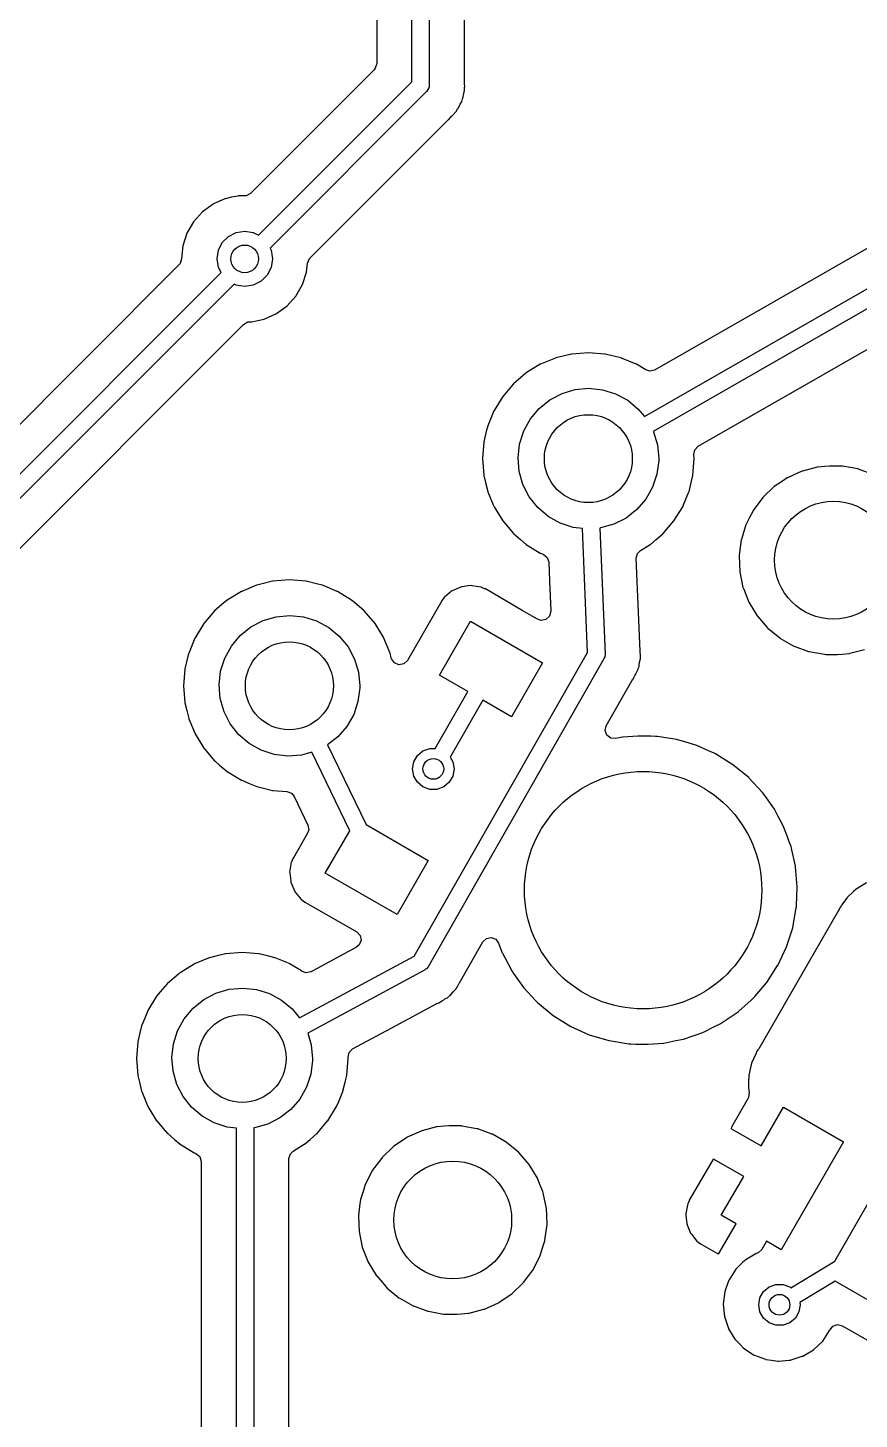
# Model space of a CAD drawing. Extents: x 144 to 253, y -181 to -52.
# Drawn here: x 179.11 to 191.12, y -97.4 to -77.31 of the extents above; entities that cross this region are included whole.
import ezdxf

# ---------------------------------------------------------------- set-up
doc = ezdxf.new("R2010")
doc.units = 0
doc.layers.add('BLACK', color=7, linetype='CONTINUOUS')

msp = doc.modelspace()

# ---------------------------------------------------------------- linework, layer by layer
at = {"layer": 'BLACK', "linetype": 'CONTINUOUS'}
for p, q in [((184.66, -78.0871), (184.66, -69.2668)), ((184.91, -69.215), (184.91, -78.1389)), ((185.418, -78.1031), (185.418, -69.2938)), ((184.151, -73.1415), (184.151, -77.8243)), ((196.372, -77.5496), (188.166, -82.2514)), ((184.115, -77.9134), (182.328, -79.6996)), ((184.131, -77.8925), (184.115, -77.9134)), ((184.151, -77.8243), (184.131, -77.8925)), ((188.018, -82.9222), (197.024, -77.7621)), ((182.444, -80.303), (184.66, -78.0871)), ((184.91, -78.1389), (184.907, -78.161)), ((185.419, -78.115), (185.418, -78.1031)), ((185.423, -78.159), (185.419, -78.115)), ((197.15, -77.9776), (188.146, -83.1373)), ((184.873, -78.2273), (182.61, -80.4908)), ((184.888, -78.2003), (184.873, -78.2273)), ((184.905, -78.1744), (184.888, -78.2003)), ((184.906, -78.168), (184.905, -78.1744)), ((184.907, -78.1656), (184.906, -78.168)), ((184.907, -78.161), (184.907, -78.1656)), ((185.384, -78.3544), (185.39, -78.3357)), ((185.39, -78.3357), (185.395, -78.3243)), ((185.395, -78.3243), (185.398, -78.3171)), ((185.395, -78.3243), (185.395, -78.3243)), ((185.398, -78.3171), (185.399, -78.3092)), ((185.399, -78.3092), (185.405, -78.2734)), ((185.399, -78.3092), (185.399, -78.3092)), ((185.405, -78.2734), (185.408, -78.2618)), ((185.408, -78.2618), (185.417, -78.2266)), ((185.417, -78.2266), (185.418, -78.219)), ((185.417, -78.2266), (185.417, -78.2266)), ((185.418, -78.1987), (185.42, -78.179)), ((185.418, -78.219), (185.418, -78.1987)), ((185.42, -78.179), (185.422, -78.1668)), ((185.422, -78.1668), (185.423, -78.159)), ((185.264, -78.5555), (185.271, -78.5465)), ((185.271, -78.5465), (185.296, -78.52)), ((185.296, -78.52), (185.302, -78.5142)), ((185.302, -78.5142), (185.305, -78.5073)), ((185.305, -78.5073), (185.311, -78.4965)), ((185.311, -78.4965), (185.322, -78.48)), ((185.322, -78.48), (185.33, -78.4702)), ((185.33, -78.4702), (185.335, -78.464)), ((185.33, -78.4702), (185.33, -78.4702)), ((185.335, -78.464), (185.352, -78.4234)), ((185.352, -78.4234), (185.357, -78.4127)), ((185.357, -78.4127), (185.375, -78.3809)), ((185.375, -78.3809), (185.379, -78.374)), ((185.375, -78.3809), (185.375, -78.3809)), ((185.379, -78.374), (185.384, -78.3544)), ((183.188, -80.6317), (185.177, -78.6426)), ((185.177, -78.6426), (185.186, -78.635)), ((185.186, -78.635), (185.192, -78.6309)), ((185.192, -78.6309), (185.239, -78.5813)), ((185.239, -78.5813), (185.241, -78.5784)), ((185.241, -78.5784), (185.261, -78.5587)), ((185.261, -78.5587), (185.264, -78.5555)), ((188.797, -83.3504), (197.002, -78.6486)), ((182.143, -79.7379), (182.056, -79.7564)), ((182.15, -79.7365), (182.143, -79.7379)), ((182.143, -79.7379), (182.143, -79.7379)), ((182.239, -79.7365), (182.15, -79.7365)), ((182.266, -79.7336), (182.239, -79.7365)), ((182.328, -79.6996), (182.266, -79.7336)), ((181.788, -79.8539), (181.634, -79.9661)), ((181.794, -79.8512), (181.788, -79.8539)), ((181.957, -79.7789), (181.794, -79.8512)), ((181.794, -79.8512), (181.794, -79.8512)), ((181.963, -79.7762), (181.957, -79.7789)), ((181.957, -79.7789), (181.957, -79.7789)), ((182.056, -79.7564), (181.963, -79.7762)), ((181.506, -80.1081), (181.41, -80.2734)), ((181.634, -79.9661), (181.506, -80.1081)), ((181.41, -80.2734), (181.351, -80.4551)), ((181.921, -80.4099), (182.01, -80.3214)), ((182.01, -80.3214), (182.121, -80.2646)), ((182.121, -80.2646), (182.245, -80.245)), ((182.245, -80.245), (182.369, -80.2646)), ((182.369, -80.2646), (182.444, -80.303)), ((181.351, -80.4551), (181.331, -80.645)), ((181.845, -80.645), (181.865, -80.5214)), ((181.865, -80.5214), (181.921, -80.4099)), ((182.61, -80.4908), (182.625, -80.5214)), ((182.625, -80.5214), (182.645, -80.645)), ((181.295, -80.7327), (173.675, -88.3532)), ((181.312, -80.7118), (181.295, -80.7327)), ((181.332, -80.6457), (181.312, -80.7118)), ((181.331, -80.645), (181.332, -80.6457)), ((181.865, -80.7686), (181.845, -80.645)), ((182.645, -80.645), (182.625, -80.7686)), ((183.139, -80.8349), (183.152, -80.7076)), ((183.152, -80.7076), (183.179, -80.642)), ((183.179, -80.642), (183.188, -80.6317)), ((173.175, -89.5723), (181.903, -80.8441)), ((181.903, -80.8441), (181.865, -80.7686)), ((182.569, -80.8801), (182.48, -80.9686)), ((182.625, -80.7686), (182.569, -80.8801)), ((183.08, -81.0166), (183.139, -80.8349)), ((182.091, -81.0099), (173.399, -89.7017)), ((182.121, -81.0254), (182.091, -81.0099)), ((182.245, -81.045), (182.121, -81.0254)), ((182.369, -81.0254), (182.245, -81.045)), ((182.48, -80.9686), (182.369, -81.0254)), ((182.984, -81.1819), (183.08, -81.0166)), ((182.702, -81.4361), (182.856, -81.3239)), ((182.856, -81.3239), (182.984, -81.1819)), ((182.229, -81.5904), (182.292, -81.5564)), ((182.292, -81.5564), (182.319, -81.5535)), ((182.319, -81.5535), (182.34, -81.5535)), ((182.34, -81.5535), (182.347, -81.5521)), ((182.347, -81.5521), (182.434, -81.5336)), ((182.347, -81.5521), (182.347, -81.5521)), ((182.434, -81.5336), (182.527, -81.5138)), ((182.527, -81.5138), (182.533, -81.5111)), ((182.533, -81.5111), (182.696, -81.4388)), ((182.696, -81.4388), (182.702, -81.4361)), ((182.696, -81.4388), (182.696, -81.4388)), ((174.05, -89.77), (182.229, -81.5904)), ((186.732, -82.0774), (186.519, -82.1654)), ((186.737, -82.0755), (186.732, -82.0774)), ((186.732, -82.0774), (186.732, -82.0774)), ((186.864, -82.0449), (186.737, -82.0755)), ((186.965, -82.0206), (186.864, -82.0449)), ((186.97, -82.0195), (186.965, -82.0206)), ((186.965, -82.0206), (186.965, -82.0206)), ((187.209, -82.0007), (186.97, -82.0195)), ((187.448, -82.0195), (187.209, -82.0007)), ((187.453, -82.0206), (187.448, -82.0195)), ((187.554, -82.0449), (187.453, -82.0206)), ((187.453, -82.0206), (187.453, -82.0206)), ((187.682, -82.0755), (187.554, -82.0449)), ((187.686, -82.0774), (187.682, -82.0755)), ((187.899, -82.1654), (187.686, -82.0774)), ((187.686, -82.0774), (187.686, -82.0774)), ((186.306, -82.2959), (186.194, -82.3923)), ((186.31, -82.2927), (186.306, -82.2959)), ((186.306, -82.2959), (186.306, -82.2959)), ((186.515, -82.1673), (186.31, -82.2927)), ((186.519, -82.1654), (186.515, -82.1673)), ((186.519, -82.1654), (186.519, -82.1654)), ((187.903, -82.1673), (187.899, -82.1654)), ((187.899, -82.1654), (187.899, -82.1654)), ((188.038, -82.2496), (187.903, -82.1673)), ((188.097, -82.268), (188.038, -82.2496)), ((188.166, -82.2514), (188.097, -82.268)), ((186.125, -82.4523), (185.977, -82.6253)), ((186.128, -82.4486), (186.125, -82.4523)), ((186.194, -82.3923), (186.128, -82.4486)), ((186.829, -82.5879), (187.019, -82.5319)), ((187.019, -82.5319), (187.216, -82.5139)), ((187.216, -82.5139), (187.413, -82.5346)), ((187.413, -82.5346), (187.603, -82.5933)), ((185.972, -82.631), (185.847, -82.8356)), ((185.977, -82.6253), (185.972, -82.631)), ((186.498, -82.804), (186.653, -82.6797)), ((186.653, -82.6797), (186.829, -82.5879)), ((187.603, -82.5933), (187.777, -82.6876)), ((187.777, -82.6876), (187.93, -82.814)), ((185.845, -82.8402), (185.765, -83.0329)), ((185.847, -82.8356), (185.845, -82.8402)), ((185.845, -82.8402), (185.845, -82.8402)), ((186.275, -83.1296), (186.371, -82.9559)), ((186.371, -82.9559), (186.498, -82.804)), ((187.93, -82.814), (188.018, -82.9222)), ((185.735, -83.1389), (185.7, -83.2858)), ((185.755, -83.0573), (185.735, -83.1389)), ((185.765, -83.0329), (185.755, -83.0573)), ((186.215, -83.3186), (186.275, -83.1296)), ((188.146, -83.1373), (188.148, -83.1427)), ((188.148, -83.1427), (188.206, -83.3325)), ((185.699, -83.2907), (185.68, -83.5299)), ((185.7, -83.2858), (185.699, -83.2907)), ((185.7, -83.2858), (185.7, -83.2858)), ((186.193, -83.5157), (186.215, -83.3186)), ((188.206, -83.3325), (188.225, -83.5299)), ((188.748, -83.4001), (188.797, -83.3504)), ((185.68, -83.5299), (185.699, -83.7691)), ((186.21, -83.7133), (186.193, -83.5157)), ((188.225, -83.5582), (188.2, -83.755)), ((188.225, -83.5299), (188.225, -83.5582)), ((188.719, -83.7691), (188.738, -83.5299)), ((188.734, -83.4696), (188.748, -83.4001)), ((188.738, -83.5299), (188.734, -83.4696)), ((185.699, -83.7691), (185.7, -83.7739)), ((186.264, -83.9039), (186.21, -83.7133)), ((188.2, -83.755), (188.137, -83.9431)), ((188.718, -83.7739), (188.719, -83.7691)), ((190.159, -83.7723), (190.086, -83.8048)), ((190.292, -83.7122), (190.159, -83.7723)), ((190.297, -83.71), (190.292, -83.7122)), ((190.292, -83.7122), (190.292, -83.7122)), ((190.302, -83.7087), (190.297, -83.71)), ((190.515, -83.6534), (190.302, -83.7087)), ((190.302, -83.7087), (190.302, -83.7087)), ((190.52, -83.6521), (190.515, -83.6534)), ((190.515, -83.6534), (190.515, -83.6534)), ((190.525, -83.6516), (190.52, -83.6521)), ((190.625, -83.6431), (190.525, -83.6516)), ((190.525, -83.6516), (190.525, -83.6516)), ((190.692, -83.6375), (190.625, -83.6431)), ((190.854, -83.6375), (190.692, -83.6375)), ((190.856, -83.6375), (190.854, -83.6375)), ((190.861, -83.6378), (190.856, -83.6375)), ((190.856, -83.6375), (190.856, -83.6375)), ((190.878, -83.6386), (190.861, -83.6378)), ((190.882, -83.6393), (190.878, -83.6386)), ((191.1, -83.6787), (190.882, -83.6393)), ((190.882, -83.6393), (190.882, -83.6393)), ((191.105, -83.6797), (191.1, -83.6787)), ((191.1, -83.6787), (191.1, -83.6787)), ((191.11, -83.6815), (191.105, -83.6797)), ((191.317, -83.7565), (191.11, -83.6815)), ((191.11, -83.6815), (191.11, -83.6815)), ((185.7, -83.7739), (185.7, -83.7739)), ((185.7, -83.7739), (185.724, -83.8759)), ((185.724, -83.8759), (185.755, -84.0024)), ((186.355, -84.0802), (186.264, -83.9039)), ((188.137, -83.9431), (188.039, -84.1155)), ((188.663, -84.0024), (188.694, -83.8759)), ((188.694, -83.8759), (188.718, -83.7739)), ((188.718, -83.7739), (188.718, -83.7739)), ((189.895, -83.9336), (189.728, -84.0928)), ((190.012, -83.8549), (189.895, -83.9336)), ((190.082, -83.8077), (190.012, -83.8549)), ((190.086, -83.8048), (190.082, -83.8077)), ((190.082, -83.8077), (190.082, -83.8077)), ((185.755, -84.0024), (185.757, -84.007)), ((185.757, -84.007), (185.757, -84.007)), ((185.757, -84.007), (185.836, -84.1976)), ((186.478, -84.2356), (186.355, -84.0802)), ((188.039, -84.1155), (187.91, -84.2656)), ((188.583, -84.1976), (188.662, -84.007)), ((188.662, -84.007), (188.663, -84.0024)), ((188.662, -84.007), (188.662, -84.007)), ((189.728, -84.0928), (189.59, -84.2779)), ((185.836, -84.1976), (185.847, -84.2241)), ((185.847, -84.2241), (185.972, -84.4287)), ((186.629, -84.3642), (186.478, -84.2356)), ((186.802, -84.4609), (186.629, -84.3642)), ((187.91, -84.2656), (187.754, -84.3877)), ((188.446, -84.4287), (188.572, -84.2241)), ((188.572, -84.2241), (188.583, -84.1976)), ((189.588, -84.2827), (189.533, -84.3902)), ((189.59, -84.2779), (189.588, -84.2827)), ((185.972, -84.4287), (186.128, -84.6112)), ((186.991, -84.5222), (186.802, -84.4609)), ((187.125, -84.5382), (186.991, -84.5222)), ((187.199, -86.3292), (187.125, -84.5382)), ((187.386, -84.5304), (187.375, -84.5312)), ((187.375, -84.5312), (187.45, -86.3549)), ((187.577, -84.4771), (187.386, -84.5304)), ((187.754, -84.3877), (187.577, -84.4771)), ((188.29, -84.6112), (188.446, -84.4287)), ((189.486, -84.4836), (189.452, -84.5937)), ((189.533, -84.3902), (189.486, -84.4836)), ((186.128, -84.6112), (186.132, -84.6144)), ((186.132, -84.6144), (186.229, -84.6978)), ((186.229, -84.6978), (186.31, -84.767)), ((186.31, -84.767), (186.515, -84.8924)), ((187.962, -84.8564), (188.104, -84.7696)), ((188.104, -84.7696), (188.108, -84.767)), ((188.108, -84.767), (188.189, -84.6978)), ((188.189, -84.6978), (188.287, -84.6144)), ((188.287, -84.6144), (188.29, -84.6112)), ((189.408, -84.7754), (189.388, -84.9228)), ((189.418, -84.7039), (189.408, -84.7754)), ((189.419, -84.6988), (189.418, -84.7039)), ((189.452, -84.5937), (189.419, -84.6988)), ((189.419, -84.6988), (189.419, -84.6988)), ((186.515, -84.8924), (186.519, -84.8943)), ((186.519, -84.8943), (186.519, -84.8943)), ((186.519, -84.8943), (186.558, -84.9105)), ((186.558, -84.9105), (186.614, -84.955)), ((186.614, -84.955), (186.636, -85.0217)), ((187.902, -84.969), (187.911, -84.9326)), ((187.957, -86.3082), (187.902, -84.969)), ((187.911, -84.9326), (187.919, -84.9001)), ((187.919, -84.9001), (187.962, -84.8564)), ((189.388, -84.9228), (189.387, -84.9326)), ((189.387, -84.9326), (189.396, -85.1631)), ((186.636, -85.0217), (186.648, -85.3008)), ((189.396, -85.1631), (189.443, -85.3889)), ((182.413, -85.3575), (182.201, -85.4456)), ((182.418, -85.3556), (182.413, -85.3575)), ((182.413, -85.3575), (182.413, -85.3575)), ((182.499, -85.336), (182.418, -85.3556)), ((182.646, -85.3008), (182.499, -85.336)), ((182.651, -85.2996), (182.646, -85.3008)), ((182.646, -85.3008), (182.646, -85.3008)), ((182.89, -85.2808), (182.651, -85.2996)), ((183.13, -85.2996), (182.89, -85.2808)), ((183.134, -85.3008), (183.13, -85.2996)), ((183.281, -85.336), (183.134, -85.3008)), ((183.134, -85.3008), (183.134, -85.3008)), ((183.363, -85.3556), (183.281, -85.336)), ((183.368, -85.3575), (183.363, -85.3556)), ((183.58, -85.4456), (183.368, -85.3575)), ((183.368, -85.3575), (183.368, -85.3575)), ((185.384, -85.379), (185.375, -85.38)), ((185.475, -85.368), (185.384, -85.379)), ((185.384, -85.379), (185.384, -85.379)), ((185.52, -85.3627), (185.475, -85.368)), ((185.529, -85.3641), (185.52, -85.3627)), ((185.656, -85.3853), (185.529, -85.3641)), ((185.529, -85.3641), (185.529, -85.3641)), ((186.648, -85.3008), (186.665, -85.7287)), ((181.988, -85.5761), (181.95, -85.608)), ((181.992, -85.5728), (181.988, -85.5761)), ((181.988, -85.5761), (181.988, -85.5761)), ((182.196, -85.4475), (181.992, -85.5728)), ((182.201, -85.4456), (182.196, -85.4475)), ((182.201, -85.4456), (182.201, -85.4456)), ((183.585, -85.4475), (183.58, -85.4456)), ((183.58, -85.4456), (183.58, -85.4456)), ((183.789, -85.5728), (183.585, -85.4475)), ((183.793, -85.5761), (183.789, -85.5728)), ((183.831, -85.608), (183.793, -85.5761)), ((183.793, -85.5761), (183.793, -85.5761)), ((185.092, -85.5803), (185.09, -85.5833)), ((185.094, -85.5776), (185.092, -85.5803)), ((185.124, -85.5362), (185.094, -85.5776)), ((185.094, -85.5776), (185.094, -85.5776)), ((185.129, -85.5298), (185.124, -85.5362)), ((185.124, -85.5362), (185.124, -85.5362)), ((185.197, -85.4738), (185.129, -85.5298)), ((185.234, -85.443), (185.197, -85.4738)), ((185.241, -85.4373), (185.234, -85.443)), ((185.234, -85.443), (185.234, -85.443)), ((185.375, -85.38), (185.241, -85.4373)), ((185.663, -85.3866), (185.656, -85.3853)), ((185.656, -85.3853), (185.656, -85.3853)), ((185.671, -85.3898), (185.663, -85.3866)), ((185.711, -85.4075), (185.671, -85.3898)), ((185.671, -85.3898), (185.671, -85.3898)), ((185.721, -85.4118), (185.711, -85.4075)), ((186.254, -85.7201), (185.721, -85.4118)), ((189.443, -85.3889), (189.445, -85.3939)), ((189.445, -85.3939), (189.445, -85.3939)), ((189.445, -85.3939), (189.453, -85.4135)), ((189.453, -85.4135), (189.528, -85.6035)), ((181.809, -85.7287), (181.653, -85.9112)), ((181.95, -85.608), (181.809, -85.7287)), ((183.972, -85.7287), (183.831, -85.608)), ((184.128, -85.9112), (183.972, -85.7287)), ((185.09, -85.5833), (184.594, -86.4429)), ((185.09, -85.5833), (185.09, -85.5833)), ((186.476, -85.8482), (186.254, -85.7201)), ((186.665, -85.7339), (186.648, -85.8028)), ((186.665, -85.7287), (186.665, -85.7339)), ((189.528, -85.6035), (189.648, -85.8007)), ((181.653, -85.9112), (181.528, -86.1158)), ((182.18, -86.0841), (182.334, -85.9598)), ((182.334, -85.9598), (182.51, -85.868)), ((182.51, -85.868), (182.7, -85.812)), ((182.7, -85.812), (182.898, -85.794)), ((182.898, -85.794), (183.095, -85.8148)), ((183.095, -85.8148), (183.284, -85.8734)), ((183.284, -85.8734), (183.459, -85.9677)), ((183.459, -85.9677), (183.611, -86.0941)), ((184.253, -86.1158), (184.128, -85.9112)), ((185.058, -86.6557), (185.508, -85.8763)), ((185.508, -85.8763), (186.547, -86.4763)), ((186.527, -85.8644), (186.476, -85.8482)), ((186.596, -85.8515), (186.527, -85.8644)), ((186.648, -85.8028), (186.596, -85.8515)), ((189.648, -85.8007), (189.651, -85.8047)), ((189.651, -85.8047), (189.792, -85.9672)), ((189.792, -85.9672), (189.799, -85.975)), ((189.799, -85.975), (189.803, -85.9783)), ((189.803, -85.9783), (189.973, -86.1178)), ((181.526, -86.1203), (181.44, -86.3288)), ((181.528, -86.1158), (181.526, -86.1203)), ((181.526, -86.1203), (181.526, -86.1203)), ((182.052, -86.236), (182.18, -86.0841)), ((183.611, -86.0941), (183.737, -86.2478)), ((184.255, -86.1203), (184.253, -86.1158)), ((184.341, -86.3288), (184.255, -86.1203)), ((184.255, -86.1203), (184.255, -86.1203)), ((189.973, -86.1178), (189.973, -86.1178)), ((189.973, -86.1178), (189.977, -86.1212)), ((189.977, -86.1212), (190.178, -86.2354)), ((181.43, -86.3626), (181.381, -86.566)), ((181.436, -86.3374), (181.43, -86.3626)), ((181.44, -86.3288), (181.436, -86.3374)), ((181.957, -86.4098), (182.052, -86.236)), ((183.737, -86.2478), (183.83, -86.4228)), ((184.345, -86.3374), (184.341, -86.3288)), ((184.361, -86.4037), (184.345, -86.3374)), ((184.694, -90.7119), (187.199, -86.3292)), ((187.45, -86.3549), (187.446, -86.3906)), ((187.958, -86.3167), (187.957, -86.3082)), ((187.963, -86.3705), (187.958, -86.3167)), ((187.961, -86.4037), (187.962, -86.3807)), ((187.962, -86.3784), (187.963, -86.3705)), ((187.962, -86.3807), (187.962, -86.3784)), ((187.962, -86.3784), (187.962, -86.3784)), ((190.178, -86.2354), (190.183, -86.2372)), ((190.183, -86.2372), (190.183, -86.2372)), ((190.183, -86.2372), (190.39, -86.3122)), ((190.39, -86.3122), (190.39, -86.3122)), ((190.39, -86.3122), (190.395, -86.3141)), ((190.395, -86.3141), (190.4, -86.315)), ((190.4, -86.315), (190.4, -86.315)), ((190.4, -86.315), (190.618, -86.3544)), ((190.618, -86.3544), (190.618, -86.3544)), ((190.618, -86.3544), (190.622, -86.3551)), ((190.622, -86.3551), (190.639, -86.356)), ((190.639, -86.356), (190.644, -86.3562)), ((190.644, -86.3562), (190.644, -86.3562)), ((190.644, -86.3562), (190.646, -86.3563)), ((190.646, -86.3563), (190.808, -86.3563)), ((190.808, -86.3563), (190.875, -86.3506)), ((190.875, -86.3506), (190.975, -86.3421)), ((190.975, -86.3421), (190.98, -86.3417)), ((190.975, -86.3421), (190.975, -86.3421)), ((190.98, -86.3417), (190.985, -86.3403)), ((190.985, -86.3403), (191.198, -86.2851)), ((190.985, -86.3403), (190.985, -86.3403)), ((181.38, -86.5708), (181.361, -86.81)), ((181.381, -86.566), (181.38, -86.5708)), ((181.381, -86.566), (181.381, -86.566)), ((181.897, -86.5988), (181.957, -86.4098)), ((183.83, -86.4228), (183.887, -86.6127)), ((184.362, -86.4093), (184.361, -86.4037)), ((184.366, -86.4211), (184.362, -86.4093)), ((184.407, -86.4789), (184.366, -86.4211)), ((184.473, -86.5053), (184.407, -86.4789)), ((184.542, -86.4919), (184.473, -86.5053)), ((184.594, -86.4429), (184.542, -86.4919)), ((187.434, -86.422), (184.894, -90.867)), ((186.547, -86.4763), (186.097, -87.2557)), ((187.438, -86.4053), (187.434, -86.422)), ((187.446, -86.3906), (187.438, -86.4053)), ((187.904, -86.619), (187.924, -86.5777)), ((187.924, -86.5777), (187.928, -86.5706)), ((187.928, -86.5706), (187.93, -86.5605)), ((187.93, -86.5605), (187.937, -86.5385)), ((187.937, -86.5385), (187.941, -86.529)), ((187.941, -86.529), (187.944, -86.5053)), ((187.944, -86.5053), (187.948, -86.4754)), ((187.948, -86.4754), (187.95, -86.467)), ((187.95, -86.467), (187.96, -86.4218)), ((187.96, -86.4218), (187.961, -86.414)), ((187.96, -86.4218), (187.96, -86.4218)), ((187.961, -86.414), (187.961, -86.4037)), ((181.875, -86.7958), (181.897, -86.5988)), ((183.887, -86.6127), (183.906, -86.81)), ((185.469, -86.8932), (185.058, -86.6557)), ((187.468, -87.3863), (187.838, -86.7384)), ((187.838, -86.7384), (187.848, -86.7248)), ((187.848, -86.7248), (187.851, -86.7199)), ((187.851, -86.7199), (187.857, -86.7139)), ((187.857, -86.7139), (187.868, -86.6911)), ((187.868, -86.6911), (187.882, -86.6617)), ((187.882, -86.6617), (187.886, -86.6554)), ((187.886, -86.6554), (187.893, -86.6431)), ((187.893, -86.6431), (187.895, -86.6397)), ((187.895, -86.6397), (187.896, -86.6361)), ((187.896, -86.636), (187.9, -86.6268)), ((187.896, -86.6361), (187.896, -86.636)), ((187.9, -86.6268), (187.904, -86.619)), ((181.361, -86.81), (181.38, -87.0492)), ((181.891, -86.9934), (181.875, -86.7958)), ((183.906, -86.8384), (183.881, -87.0351)), ((183.906, -86.81), (183.906, -86.8384)), ((184.995, -87.7146), (185.469, -86.8932)), ((181.38, -87.0492), (181.381, -87.054)), ((181.381, -87.054), (181.381, -87.054)), ((181.381, -87.054), (181.408, -87.1663)), ((181.408, -87.1663), (181.436, -87.2826)), ((181.946, -87.184), (181.891, -86.9934)), ((182.036, -87.3604), (181.946, -87.184)), ((183.881, -87.0351), (183.819, -87.2232)), ((185.686, -87.0182), (185.212, -87.8396)), ((186.097, -87.2557), (185.686, -87.0182)), ((181.436, -87.2826), (181.438, -87.2871)), ((181.438, -87.2871), (181.438, -87.2871)), ((181.438, -87.2871), (181.451, -87.3184)), ((181.451, -87.3184), (181.528, -87.5042)), ((182.16, -87.5158), (182.036, -87.3604)), ((183.819, -87.2232), (183.721, -87.3957)), ((187.452, -87.4559), (187.468, -87.3863)), ((181.528, -87.5042), (181.653, -87.7088)), ((182.311, -87.6443), (182.16, -87.5158)), ((183.591, -87.5458), (183.441, -87.6629)), ((183.721, -87.3957), (183.591, -87.5458)), ((187.476, -87.5228), (187.452, -87.4559)), ((187.532, -87.5662), (187.476, -87.5228)), ((187.602, -87.5723), (187.532, -87.5662)), ((187.701, -87.5524), (187.602, -87.5723)), ((187.705, -87.5516), (187.701, -87.5524)), ((187.701, -87.5524), (187.701, -87.5524)), ((187.925, -87.537), (187.705, -87.5516)), ((188.11, -87.537), (187.925, -87.537)), ((188.111, -87.5371), (188.11, -87.537)), ((188.177, -87.5401), (188.111, -87.5371)), ((188.111, -87.5371), (188.111, -87.5371)), ((188.202, -87.5412), (188.177, -87.5401)), ((188.205, -87.5417), (188.202, -87.5412)), ((188.489, -87.5867), (188.205, -87.5417)), ((188.205, -87.5417), (188.205, -87.5417)), ((188.494, -87.5874), (188.489, -87.5867)), ((188.489, -87.5867), (188.489, -87.5867)), ((188.498, -87.5886), (188.494, -87.5874)), ((188.567, -87.6091), (188.498, -87.5886)), ((188.498, -87.5886), (188.498, -87.5886)), ((181.653, -87.7088), (181.657, -87.7126)), ((181.657, -87.7126), (181.657, -87.7126)), ((181.657, -87.7126), (181.684, -87.7454)), ((181.684, -87.7454), (181.809, -87.8913)), ((182.484, -87.741), (182.311, -87.6443)), ((182.672, -87.8023), (182.484, -87.741)), ((183.215, -87.7693), (183.067, -87.8106)), ((183.761, -88.9013), (183.215, -87.7693)), ((183.441, -87.6629), (183.997, -88.8145)), ((184.739, -87.8172), (184.819, -87.7502)), ((184.819, -87.7502), (184.917, -87.7146)), ((184.917, -87.7146), (184.995, -87.7146)), ((188.777, -87.6718), (188.567, -87.6091)), ((188.947, -87.7484), (188.777, -87.6718)), ((189.025, -87.7834), (188.947, -87.7484)), ((189.046, -87.7928), (189.025, -87.7834)), ((181.809, -87.8913), (181.813, -87.8945)), ((181.813, -87.8945), (181.882, -87.9535)), ((181.882, -87.9535), (181.992, -88.0472)), ((182.869, -87.8258), (182.672, -87.8023)), ((183.067, -87.8106), (182.869, -87.8258)), ((184.669, -88.01), (184.687, -87.9074)), ((184.687, -87.9074), (184.739, -87.8172)), ((185.212, -87.8396), (185.251, -87.9074)), ((185.251, -87.9074), (185.269, -88.01)), ((189.297, -87.9484), (189.046, -87.7928)), ((189.525, -88.1359), (189.297, -87.9484)), ((181.992, -88.0472), (182.196, -88.1725)), ((182.196, -88.1725), (182.201, -88.1744)), ((182.201, -88.1744), (182.201, -88.1744)), ((182.201, -88.1744), (182.323, -88.2252)), ((184.687, -88.1126), (184.669, -88.01)), ((184.739, -88.2028), (184.687, -88.1126)), ((185.251, -88.1126), (185.199, -88.2028)), ((185.269, -88.01), (185.251, -88.1126)), ((189.528, -88.1389), (189.525, -88.1359)), ((189.724, -88.3488), (189.528, -88.1389)), ((182.323, -88.2252), (182.418, -88.2644)), ((182.418, -88.2644), (182.499, -88.284)), ((182.499, -88.284), (182.646, -88.3192)), ((182.646, -88.3192), (182.646, -88.3192)), ((182.646, -88.3192), (182.651, -88.3204)), ((182.651, -88.3204), (182.855, -88.3364)), ((182.855, -88.3364), (182.921, -88.3617)), ((182.921, -88.3617), (182.958, -88.4072)), ((184.819, -88.2698), (184.739, -88.2028)), ((184.917, -88.3054), (184.819, -88.2698)), ((185.021, -88.3054), (184.917, -88.3054)), ((185.119, -88.2698), (185.021, -88.3054)), ((185.199, -88.2028), (185.119, -88.2698)), ((189.727, -88.3519), (189.724, -88.3488)), ((189.724, -88.3488), (189.724, -88.3488)), ((189.729, -88.3553), (189.727, -88.3519)), ((189.781, -88.4289), (189.729, -88.3553)), ((189.729, -88.3553), (189.729, -88.3553)), ((182.958, -88.4072), (183.158, -88.8201)), ((189.898, -88.5926), (189.781, -88.4289)), ((189.952, -88.6959), (189.898, -88.5926)), ((190.018, -88.8201), (189.952, -88.6959)), ((183.153, -88.9379), (182.944, -89.301)), ((183.169, -88.8901), (183.153, -88.9379)), ((183.158, -88.8201), (183.169, -88.8901)), ((183.408, -89.5136), (183.761, -88.9013)), ((183.997, -88.8145), (184.897, -89.3341)), ((190.035, -88.8538), (190.018, -88.8201)), ((190.086, -88.992), (190.035, -88.8538)), ((190.111, -89.0603), (190.086, -88.992)), ((190.137, -89.1309), (190.111, -89.0603)), ((190.138, -89.135), (190.137, -89.1309)), ((190.201, -89.4151), (190.138, -89.135)), ((190.138, -89.135), (190.138, -89.135)), ((182.918, -89.3582), (182.894, -89.5019)), ((182.922, -89.351), (182.918, -89.3582)), ((182.942, -89.3041), (182.922, -89.351)), ((182.922, -89.351), (182.922, -89.351)), ((182.944, -89.301), (182.942, -89.3041)), ((184.897, -89.3341), (184.447, -90.1136)), ((182.894, -89.5019), (182.895, -89.5108)), ((182.895, -89.5108), (182.909, -89.6266)), ((184.447, -90.1136), (183.408, -89.5136)), ((190.202, -89.4192), (190.201, -89.4151)), ((190.202, -89.4233), (190.202, -89.4192)), ((190.222, -89.6557), (190.202, -89.4233)), ((182.909, -89.6266), (182.912, -89.6465)), ((182.912, -89.6465), (182.969, -89.7805)), ((182.969, -89.7805), (182.975, -89.7874)), ((182.975, -89.7874), (182.975, -89.7874)), ((182.975, -89.7874), (183.046, -89.8742)), ((190.215, -89.9819), (190.227, -89.7175)), ((190.227, -89.7133), (190.222, -89.6557)), ((190.227, -89.7175), (190.227, -89.7133)), ((190.227, -89.7175), (190.227, -89.7175)), ((191.04, -89.7805), (190.945, -89.8692)), ((191.071, -89.7512), (191.04, -89.7805)), ((191.076, -89.7469), (191.071, -89.7512)), ((191.071, -89.7512), (191.071, -89.7512)), ((191.228, -89.6525), (191.076, -89.7469)), ((183.046, -89.8742), (183.062, -89.8929)), ((183.062, -89.8929), (183.068, -89.8976)), ((183.068, -89.8976), (183.068, -89.8976)), ((183.068, -89.8976), (183.109, -89.9279)), ((183.109, -89.9279), (183.109, -89.9279)), ((183.109, -89.9279), (183.112, -89.9299)), ((183.112, -89.9299), (183.115, -89.9316)), ((183.115, -89.9316), (183.115, -89.9316)), ((183.115, -89.9316), (183.863, -90.3633)), ((190.214, -90.0083), (190.215, -89.9819)), ((190.862, -89.9852), (190.847, -90.0034)), ((190.867, -89.9784), (190.862, -89.9852)), ((190.942, -89.8742), (190.867, -89.9784)), ((190.945, -89.8692), (190.942, -89.8742)), ((190.942, -89.8742), (190.942, -89.8742)), ((190.162, -90.299), (190.192, -90.1312)), ((190.192, -90.1312), (190.213, -90.0125)), ((190.213, -90.0125), (190.214, -90.0083)), ((190.213, -90.0125), (190.213, -90.0125)), ((190.822, -90.0561), (190.313, -90.9386)), ((190.83, -90.04), (190.822, -90.0561)), ((190.84, -90.0142), (190.83, -90.04)), ((190.847, -90.0034), (190.84, -90.0142)), ((183.863, -90.3633), (183.912, -90.4147)), ((190.077, -90.5631), (190.161, -90.303)), ((190.161, -90.303), (190.162, -90.299)), ((190.161, -90.303), (190.161, -90.303)), ((183.859, -90.5834), (183.228, -90.9229)), ((183.899, -90.5503), (183.859, -90.5834)), ((183.925, -90.4844), (183.899, -90.5503)), ((183.912, -90.4147), (183.925, -90.4844)), ((185.348, -91.0962), (185.685, -90.5065)), ((185.685, -90.5065), (185.736, -90.4573)), ((185.736, -90.4573), (185.806, -90.4435)), ((185.806, -90.4435), (185.872, -90.4696)), ((185.872, -90.4696), (185.913, -90.5255)), ((185.913, -90.5255), (185.965, -90.6662)), ((189.945, -90.8469), (190.072, -90.5802)), ((190.072, -90.5802), (190.077, -90.5631)), ((181.732, -90.7377), (181.519, -90.8257)), ((181.737, -90.7358), (181.732, -90.7377)), ((181.732, -90.7377), (181.732, -90.7377)), ((181.827, -90.714), (181.737, -90.7358)), ((181.965, -90.6809), (181.827, -90.714)), ((181.97, -90.6797), (181.965, -90.6809)), ((181.965, -90.6809), (181.965, -90.6809)), ((182.209, -90.6609), (181.97, -90.6797)), ((182.448, -90.6797), (182.209, -90.6609)), ((182.453, -90.6809), (182.448, -90.6797)), ((182.591, -90.714), (182.453, -90.6809)), ((182.453, -90.6809), (182.453, -90.6809)), ((182.682, -90.7358), (182.591, -90.714)), ((182.686, -90.7377), (182.682, -90.7358)), ((182.899, -90.8257), (182.686, -90.7377)), ((182.686, -90.7377), (182.686, -90.7377)), ((183.036, -91.6037), (184.694, -90.7119)), ((185.965, -90.6662), (185.967, -90.6699)), ((185.967, -90.6699), (185.967, -90.6699)), ((185.967, -90.6699), (186.001, -90.7346)), ((186.001, -90.7346), (186.102, -90.9274)), ((181.288, -90.9716), (181.128, -91.1088)), ((181.306, -90.9562), (181.288, -90.9716)), ((181.31, -90.953), (181.306, -90.9562)), ((181.306, -90.9562), (181.306, -90.9562)), ((181.515, -90.8276), (181.31, -90.953)), ((181.519, -90.8257), (181.515, -90.8276)), ((181.519, -90.8257), (181.519, -90.8257)), ((182.903, -90.8276), (182.899, -90.8257)), ((182.899, -90.8257), (182.899, -90.8257)), ((183.066, -90.9274), (182.903, -90.8276)), ((183.076, -90.9335), (183.066, -90.9274)), ((183.132, -90.9517), (183.076, -90.9335)), ((183.202, -90.9371), (183.132, -90.9517)), ((184.844, -90.9151), (183.155, -91.8236)), ((183.228, -90.9229), (183.202, -90.9371)), ((184.856, -90.9031), (184.844, -90.9151)), ((184.871, -90.8953), (184.856, -90.9031)), ((184.894, -90.867), (184.871, -90.8953)), ((186.102, -90.9274), (186.129, -90.9655)), ((186.129, -90.9655), (186.271, -91.1647)), ((190.313, -90.9386), (189.671, -92.0491)), ((189.786, -91.0911), (189.943, -90.8504)), ((189.943, -90.8504), (189.945, -90.8469)), ((189.943, -90.8504), (189.943, -90.8504)), ((181.125, -91.1126), (181.024, -91.2303)), ((181.128, -91.1088), (181.125, -91.1126)), ((181.829, -91.2481), (182.019, -91.1921)), ((182.019, -91.1921), (182.216, -91.1742)), ((182.216, -91.1742), (182.413, -91.1949)), ((182.413, -91.1949), (182.603, -91.2535)), ((185.258, -91.2271), (185.295, -91.1888)), ((185.295, -91.1888), (185.301, -91.1792)), ((185.301, -91.1792), (185.314, -91.1605)), ((185.314, -91.1605), (185.316, -91.1582)), ((185.316, -91.1582), (185.321, -91.1521)), ((185.316, -91.1582), (185.316, -91.1582)), ((185.321, -91.1521), (185.34, -91.1126)), ((185.34, -91.1126), (185.344, -91.104)), ((185.344, -91.104), (185.348, -91.0962)), ((186.271, -91.1647), (186.271, -91.1647)), ((186.271, -91.1647), (186.273, -91.1681)), ((186.273, -91.1681), (186.276, -91.1712)), ((186.276, -91.1712), (186.276, -91.1712)), ((186.276, -91.1712), (186.445, -91.3521)), ((189.612, -91.2957), (189.781, -91.0978)), ((189.781, -91.0978), (189.784, -91.0946)), ((189.781, -91.0978), (189.781, -91.0978)), ((189.784, -91.0946), (189.786, -91.0911)), ((189.786, -91.0911), (189.786, -91.0911)), ((180.972, -91.2913), (180.847, -91.4959)), ((181.024, -91.2303), (180.972, -91.2913)), ((181.498, -91.4642), (181.653, -91.34)), ((181.653, -91.34), (181.829, -91.2481)), ((182.603, -91.2535), (182.777, -91.3478)), ((182.777, -91.3478), (182.93, -91.4742)), ((184.434, -91.713), (185.019, -91.3983)), ((185.019, -91.3983), (185.033, -91.3928)), ((185.033, -91.3927), (185.04, -91.3895)), ((185.033, -91.3928), (185.033, -91.3927)), ((185.04, -91.3895), (185.047, -91.3872)), ((185.047, -91.3872), (185.098, -91.3564)), ((185.098, -91.3564), (185.104, -91.353)), ((185.104, -91.353), (185.12, -91.3441)), ((185.12, -91.3441), (185.131, -91.3364)), ((185.131, -91.3364), (185.138, -91.3315)), ((185.138, -91.3315), (185.177, -91.3078)), ((185.177, -91.3078), (185.184, -91.3036)), ((185.177, -91.3078), (185.177, -91.3078)), ((185.184, -91.3036), (185.189, -91.298)), ((185.189, -91.298), (185.192, -91.2957)), ((185.192, -91.2957), (185.209, -91.2809)), ((185.209, -91.2809), (185.211, -91.2791)), ((185.211, -91.2791), (185.218, -91.2745)), ((185.218, -91.2745), (185.252, -91.2337)), ((185.252, -91.2337), (185.258, -91.2271)), ((186.445, -91.3521), (186.475, -91.3841)), ((186.475, -91.3841), (186.703, -91.5716)), ((189.389, -91.5005), (189.554, -91.3529)), ((189.554, -91.3529), (189.592, -91.3188)), ((189.592, -91.3188), (189.612, -91.2957)), ((180.845, -91.5005), (180.776, -91.6672)), ((180.847, -91.4959), (180.845, -91.5004)), ((180.845, -91.5004), (180.845, -91.5005)), ((181.371, -91.6161), (181.498, -91.4642)), ((182.93, -91.4742), (183.036, -91.6037)), ((186.703, -91.5716), (186.954, -91.7272)), ((189.127, -91.6817), (189.372, -91.5157)), ((189.372, -91.5157), (189.389, -91.5005)), ((180.735, -91.7992), (180.7, -91.9461)), ((180.755, -91.7176), (180.735, -91.7992)), ((180.776, -91.6672), (180.755, -91.7176)), ((181.215, -91.9789), (181.275, -91.7899)), ((181.275, -91.7899), (181.371, -91.6161)), ((183.803, -92.0524), (184.434, -91.713)), ((186.954, -91.7272), (187.223, -91.8482)), ((188.863, -91.8139), (189.033, -91.7289)), ((189.033, -91.7289), (189.124, -91.6835)), ((189.124, -91.6835), (189.127, -91.6817)), ((189.124, -91.6835), (189.124, -91.6835)), ((180.699, -91.9509), (180.68, -92.1901)), ((180.7, -91.9461), (180.699, -91.9509)), ((180.7, -91.9461), (180.7, -91.9461)), ((181.193, -92.1759), (181.215, -91.9789)), ((183.155, -91.8236), (183.206, -91.9928)), ((183.206, -91.9928), (183.225, -92.1901)), ((187.223, -91.8482), (187.506, -91.9326)), ((187.506, -91.9326), (187.511, -91.9333)), ((187.511, -91.9333), (187.511, -91.9333)), ((187.511, -91.9333), (187.795, -91.9783)), ((187.795, -91.9783), (187.795, -91.9783)), ((187.795, -91.9783), (187.798, -91.9788)), ((187.798, -91.9788), (187.823, -91.9799)), ((187.823, -91.9799), (187.889, -91.9829)), ((187.889, -91.9829), (187.889, -91.9829)), ((187.889, -91.9829), (187.89, -91.983)), ((187.89, -91.983), (188.075, -91.983)), ((188.075, -91.983), (188.295, -91.9684)), ((188.295, -91.9684), (188.299, -91.9676)), ((188.299, -91.9676), (188.472, -91.9326)), ((188.299, -91.9676), (188.299, -91.9676)), ((188.472, -91.9326), (188.584, -91.91)), ((188.584, -91.91), (188.863, -91.8139)), ((180.68, -92.1901), (180.699, -92.4293)), ((181.21, -92.3735), (181.193, -92.1759)), ((183.225, -92.1901), (183.225, -92.2185)), ((183.719, -92.4293), (183.738, -92.1901)), ((183.737, -92.1732), (183.752, -92.1037)), ((183.738, -92.1901), (183.737, -92.1732)), ((183.752, -92.1037), (183.803, -92.0524)), ((189.632, -92.1126), (189.567, -92.2559)), ((189.634, -92.1075), (189.632, -92.1126)), ((189.638, -92.0971), (189.634, -92.1075)), ((189.64, -92.0926), (189.638, -92.0971)), ((189.647, -92.0818), (189.64, -92.0926)), ((189.659, -92.0664), (189.647, -92.0818)), ((189.671, -92.0491), (189.659, -92.0664)), ((181.264, -92.5641), (181.21, -92.3735)), ((183.225, -92.2185), (183.2, -92.4152)), ((189.567, -92.2559), (189.527, -92.4301)), ((180.699, -92.4293), (180.7, -92.4342)), ((180.7, -92.4342), (180.7, -92.4342)), ((180.7, -92.4342), (180.724, -92.5327)), ((180.724, -92.5327), (180.755, -92.6627)), ((181.355, -92.7405), (181.264, -92.5641)), ((183.137, -92.6034), (183.039, -92.7758)), ((183.2, -92.4152), (183.137, -92.6034)), ((183.663, -92.6627), (183.695, -92.5327)), ((183.695, -92.5327), (183.718, -92.4342)), ((183.718, -92.4342), (183.719, -92.4293)), ((183.718, -92.4342), (183.718, -92.4342)), ((189.523, -92.5368), (189.521, -92.6089)), ((189.521, -92.6089), (189.522, -92.615)), ((189.526, -92.4363), (189.523, -92.5368)), ((189.527, -92.4301), (189.526, -92.4363)), ((180.755, -92.6627), (180.757, -92.6673)), ((180.757, -92.6673), (180.757, -92.6673)), ((180.757, -92.6673), (180.816, -92.8108)), ((180.816, -92.8108), (180.847, -92.8844)), ((181.478, -92.8959), (181.355, -92.7405)), ((183.039, -92.7758), (182.91, -92.9259)), ((183.572, -92.8844), (183.602, -92.8108)), ((183.602, -92.8108), (183.662, -92.6673)), ((183.662, -92.6673), (183.663, -92.6627)), ((183.662, -92.6673), (183.662, -92.6673)), ((189.518, -92.7656), (189.276, -93.1845)), ((189.524, -92.7525), (189.518, -92.7656)), ((189.522, -92.615), (189.522, -92.615)), ((189.522, -92.615), (189.533, -92.682)), ((189.533, -92.682), (189.524, -92.7525)), ((180.847, -92.8844), (180.972, -93.089)), ((181.629, -93.0244), (181.478, -92.8959)), ((182.91, -92.9259), (182.754, -93.048)), ((183.446, -93.089), (183.572, -92.8844)), ((189.707, -93.4542), (190.03, -92.8947)), ((190.03, -92.8947), (190.896, -93.3947)), ((180.972, -93.089), (180.975, -93.0927)), ((180.975, -93.0927), (180.975, -93.0927)), ((180.975, -93.0927), (181.067, -93.1999)), ((181.067, -93.1999), (181.128, -93.2714)), ((181.802, -93.1212), (181.629, -93.0244)), ((181.991, -93.1824), (181.802, -93.1212)), ((182.125, -93.1984), (181.991, -93.1824)), ((182.125, -103.576), (182.125, -93.1984)), ((182.386, -93.1907), (182.375, -93.1915)), ((182.375, -93.1915), (182.375, -103.576)), ((182.577, -93.1374), (182.386, -93.1907)), ((182.754, -93.048), (182.577, -93.1374)), ((183.29, -93.2714), (183.351, -93.1999)), ((183.351, -93.1999), (183.443, -93.0927)), ((183.443, -93.0927), (183.446, -93.089)), ((183.443, -93.0927), (183.443, -93.0927)), ((185.015, -93.1797), (184.802, -93.2349)), ((185.02, -93.1783), (185.015, -93.1797)), ((185.015, -93.1797), (185.015, -93.1797)), ((185.025, -93.1779), (185.02, -93.1783)), ((185.125, -93.1694), (185.025, -93.1779)), ((185.025, -93.1779), (185.025, -93.1779)), ((185.192, -93.1637), (185.125, -93.1694)), ((185.354, -93.1637), (185.192, -93.1637)), ((185.356, -93.1638), (185.354, -93.1637)), ((185.361, -93.164), (185.356, -93.1638)), ((185.356, -93.1638), (185.356, -93.1638)), ((185.378, -93.1649), (185.361, -93.164)), ((185.382, -93.1656), (185.378, -93.1649)), ((185.6, -93.205), (185.382, -93.1656)), ((185.382, -93.1656), (185.382, -93.1656)), ((185.605, -93.2059), (185.6, -93.205)), ((185.6, -93.205), (185.6, -93.205)), ((185.61, -93.2077), (185.605, -93.2059)), ((185.61, -93.2078), (185.61, -93.2077)), ((185.817, -93.2828), (185.61, -93.2078)), ((189.276, -93.1845), (189.272, -93.1999)), ((189.272, -93.1999), (189.273, -93.2017)), ((189.273, -93.2017), (189.278, -93.207)), ((189.278, -93.207), (189.707, -93.4542)), ((181.128, -93.2714), (181.132, -93.2747)), ((181.132, -93.2747), (181.231, -93.3592)), ((181.231, -93.3592), (181.31, -93.4273)), ((183.108, -93.4273), (183.188, -93.3592)), ((183.188, -93.3592), (183.287, -93.2747)), ((183.287, -93.2747), (183.29, -93.2714)), ((184.5, -93.3894), (184.395, -93.4599)), ((184.582, -93.334), (184.5, -93.3894)), ((184.586, -93.331), (184.582, -93.334)), ((184.582, -93.334), (184.582, -93.334)), ((184.591, -93.3288), (184.586, -93.331)), ((184.792, -93.2385), (184.591, -93.3288)), ((184.797, -93.2363), (184.792, -93.2385)), ((184.792, -93.2385), (184.792, -93.2385)), ((184.802, -93.2349), (184.797, -93.2363)), ((184.802, -93.2349), (184.802, -93.2349)), ((185.822, -93.2846), (185.817, -93.2828)), ((185.817, -93.2828), (185.817, -93.2828)), ((186.023, -93.3988), (185.822, -93.2846)), ((186.027, -93.4022), (186.023, -93.3988)), ((186.149, -93.5019), (186.027, -93.4022)), ((186.027, -93.4022), (186.027, -93.4022)), ((190.896, -93.3947), (189.996, -94.9536)), ((181.31, -93.4273), (181.515, -93.5527)), ((181.515, -93.5527), (181.519, -93.5546)), ((181.519, -93.5546), (181.519, -93.5546)), ((181.519, -93.5546), (181.539, -93.5626)), ((181.539, -93.5626), (181.594, -93.6071)), ((181.594, -93.6071), (181.617, -93.679)), ((182.883, -93.6354), (182.904, -93.5673)), ((182.904, -93.5673), (182.944, -93.528)), ((182.944, -93.528), (183.104, -93.4299)), ((183.104, -93.4299), (183.108, -93.4273)), ((184.395, -93.4599), (184.228, -93.6191)), ((186.201, -93.545), (186.149, -93.5019)), ((186.205, -93.5491), (186.201, -93.545)), ((186.319, -93.6806), (186.205, -93.5491)), ((186.205, -93.5491), (186.205, -93.5491)), ((181.617, -93.679), (181.617, -103.11)), ((182.883, -103.11), (182.883, -93.6354)), ((184.088, -93.809), (184.033, -93.9165)), ((184.09, -93.8042), (184.088, -93.809)), ((184.12, -93.7649), (184.09, -93.8042)), ((184.204, -93.6519), (184.12, -93.7649)), ((184.228, -93.6191), (184.204, -93.6519)), ((186.352, -93.7193), (186.319, -93.6806)), ((186.472, -93.9165), (186.352, -93.7193)), ((189.006, -93.6519), (188.667, -94.2383)), ((189.011, -93.6461), (189.006, -93.6519)), ((189.013, -93.6454), (189.011, -93.6461)), ((189.028, -93.6492), (189.013, -93.6454)), ((189.453, -93.8941), (189.028, -93.6492)), ((190.768, -95.1153), (191.545, -93.7697)), ((183.986, -94.0099), (183.959, -94.096)), ((184.033, -93.9165), (183.986, -94.0099)), ((186.509, -94.0099), (186.472, -93.9165)), ((186.55, -94.1128), (186.509, -94.0099)), ((189.13, -94.4536), (189.453, -93.8941)), ((183.959, -94.096), (183.919, -94.2251)), ((186.557, -94.1311), (186.55, -94.1128)), ((186.604, -94.3569), (186.557, -94.1311)), ((183.893, -94.4162), (183.887, -94.4589)), ((183.91, -94.2854), (183.893, -94.4162)), ((183.918, -94.2302), (183.91, -94.2854)), ((183.919, -94.2251), (183.918, -94.2302)), ((183.919, -94.2251), (183.919, -94.2251)), ((186.608, -94.4509), (186.604, -94.3569)), ((188.639, -94.3062), (188.618, -94.4331)), ((188.644, -94.2912), (188.639, -94.3062)), ((188.664, -94.2444), (188.644, -94.2912)), ((188.667, -94.2383), (188.664, -94.2444)), ((183.887, -94.4589), (183.896, -94.6894)), ((186.582, -94.8161), (186.613, -94.5874)), ((186.613, -94.5874), (186.608, -94.4509)), ((188.618, -94.4331), (188.618, -94.4509)), ((188.618, -94.4509), (188.633, -94.5775)), ((188.633, -94.5775), (188.637, -94.5947)), ((188.637, -94.5947), (188.687, -94.712)), ((189.095, -95.0048), (189.343, -94.5766)), ((189.343, -94.5766), (189.13, -94.4536)), ((183.896, -94.6894), (183.943, -94.9152)), ((186.553, -94.91), (186.581, -94.8212)), ((186.581, -94.8212), (186.582, -94.8161)), ((186.581, -94.8212), (186.581, -94.8212)), ((188.687, -94.712), (188.697, -94.7272)), ((188.697, -94.7272), (188.778, -94.8265)), ((183.943, -94.9152), (184.028, -95.1298)), ((186.514, -95.0364), (186.553, -94.91)), ((188.778, -94.8265), (188.79, -94.8373)), ((188.79, -94.8373), (188.831, -94.8675)), ((188.831, -94.8675), (188.837, -94.8712)), ((188.837, -94.8712), (189.073, -95.0075)), ((189.073, -95.0075), (189.088, -95.0112)), ((189.088, -95.0112), (189.09, -95.0106)), ((189.09, -95.0106), (189.095, -95.0048)), ((189.618, -95.0148), (189.475, -95.1025)), ((189.624, -95.0111), (189.618, -95.0148)), ((189.618, -95.0148), (189.618, -95.0148)), ((189.631, -95.0089), (189.624, -95.0111)), ((189.647, -95.0033), (189.631, -95.0089)), ((189.664, -94.9961), (189.647, -95.0033)), ((189.715, -94.9471), (189.664, -94.9961)), ((189.783, -94.8306), (189.715, -94.9471)), ((189.996, -94.9536), (189.783, -94.8306)), ((184.028, -95.1298), (184.148, -95.327)), ((186.41, -95.2421), (186.464, -95.1339)), ((186.464, -95.1339), (186.512, -95.0412)), ((186.512, -95.0412), (186.514, -95.0364)), ((186.512, -95.0412), (186.512, -95.0412)), ((189.441, -95.1339), (189.34, -95.2331)), ((189.464, -95.1111), (189.441, -95.1339)), ((189.469, -95.1062), (189.464, -95.1111)), ((189.464, -95.1111), (189.464, -95.1111)), ((189.475, -95.1025), (189.469, -95.1062)), ((189.475, -95.1025), (189.475, -95.1025)), ((190.136, -95.5004), (190.768, -95.1153)), ((184.148, -95.327), (184.151, -95.331)), ((184.151, -95.331), (184.257, -95.4536)), ((186.272, -95.4272), (186.35, -95.3224)), ((186.35, -95.3224), (186.406, -95.2464)), ((186.406, -95.2464), (186.41, -95.2421)), ((186.406, -95.2464), (186.406, -95.2464)), ((189.239, -95.3922), (189.225, -95.4308)), ((189.242, -95.3855), (189.239, -95.3922)), ((189.239, -95.3922), (189.239, -95.3922)), ((189.34, -95.2331), (189.242, -95.3855)), ((190.775, -95.4037), (190.265, -95.7146)), ((191.511, -95.8286), (190.775, -95.4037)), ((184.257, -95.4536), (184.299, -95.5012)), ((184.299, -95.5012), (184.303, -95.5046)), ((184.303, -95.5046), (184.473, -95.6441)), ((185.918, -95.7123), (186.065, -95.6135)), ((186.065, -95.6135), (186.105, -95.5864)), ((186.105, -95.5864), (186.272, -95.4272)), ((189.18, -95.556), (189.157, -95.7359)), ((189.225, -95.4308), (189.18, -95.556)), ((189.688, -95.6447), (189.741, -95.5545)), ((189.741, -95.5545), (189.82, -95.4875)), ((189.82, -95.4875), (189.918, -95.4519)), ((189.918, -95.4519), (190.022, -95.4519)), ((190.022, -95.4519), (190.12, -95.4875)), ((190.12, -95.4875), (190.136, -95.5004)), ((184.473, -95.6441), (184.473, -95.6441)), ((184.473, -95.6441), (184.477, -95.6475)), ((184.477, -95.6475), (184.678, -95.7616)), ((184.678, -95.7616), (184.683, -95.7635)), ((184.683, -95.7635), (184.683, -95.7635)), ((184.683, -95.7635), (184.89, -95.8385)), ((185.485, -95.8666), (185.698, -95.8113)), ((185.698, -95.8113), (185.703, -95.81)), ((185.698, -95.8113), (185.698, -95.8113)), ((185.703, -95.81), (185.708, -95.8078)), ((185.708, -95.8078), (185.909, -95.7174)), ((185.708, -95.8078), (185.708, -95.8078)), ((185.909, -95.7174), (185.914, -95.7152)), ((185.914, -95.7152), (185.918, -95.7123)), ((185.918, -95.7123), (185.918, -95.7123)), ((189.157, -95.7359), (189.174, -95.9165)), ((189.67, -95.7473), (189.688, -95.6447)), ((189.688, -95.8499), (189.67, -95.7473)), ((190.27, -95.7473), (190.252, -95.8499)), ((190.265, -95.7146), (190.27, -95.7473)), ((184.89, -95.8385), (184.89, -95.8385)), ((184.89, -95.8385), (184.895, -95.8403)), ((184.895, -95.8403), (184.9, -95.8413)), ((184.9, -95.8413), (184.9, -95.8413)), ((184.9, -95.8413), (185.118, -95.8807)), ((185.118, -95.8807), (185.118, -95.8807)), ((185.118, -95.8807), (185.122, -95.8814)), ((185.122, -95.8814), (185.139, -95.8822)), ((185.139, -95.8822), (185.144, -95.8825)), ((185.144, -95.8825), (185.144, -95.8825)), ((185.144, -95.8825), (185.146, -95.8825)), ((185.146, -95.8825), (185.308, -95.8825)), ((185.308, -95.8825), (185.375, -95.8769)), ((185.375, -95.8769), (185.475, -95.8684)), ((185.475, -95.8684), (185.48, -95.8679)), ((185.475, -95.8684), (185.475, -95.8684)), ((185.48, -95.8679), (185.485, -95.8666)), ((185.485, -95.8666), (185.485, -95.8666)), ((189.174, -95.9165), (189.232, -96.0886)), ((189.741, -95.9401), (189.688, -95.8499)), ((189.82, -96.0071), (189.741, -95.9401)), ((189.918, -96.0427), (189.82, -96.0071)), ((190.12, -96.0071), (190.022, -96.0427)), ((190.2, -95.9401), (190.12, -96.0071)), ((190.252, -95.8499), (190.2, -95.9401)), ((189.232, -96.0886), (189.235, -96.0946)), ((189.235, -96.0946), (189.235, -96.0946)), ((189.235, -96.0946), (189.287, -96.18)), ((189.287, -96.18), (189.326, -96.2437)), ((190.022, -96.0427), (189.918, -96.0427)), ((190.594, -96.2703), (190.694, -96.1192)), ((190.694, -96.1192), (190.696, -96.1126)), ((190.696, -96.1126), (190.7, -96.1064)), ((190.7, -96.1064), (190.701, -96.1071)), ((190.701, -96.1071), (190.739, -96.0573)), ((190.739, -96.0573), (190.806, -96.0329)), ((190.806, -96.0329), (190.877, -96.0495)), ((190.877, -96.0495), (191.007, -96.1245)), ((191.007, -96.1245), (191.299, -96.293)), ((189.326, -96.2437), (189.331, -96.2488)), ((189.331, -96.2488), (189.331, -96.2488)), ((189.331, -96.2488), (189.405, -96.3259)), ((189.405, -96.3259), (189.452, -96.3742)), ((189.452, -96.3742), (189.603, -96.4735)), ((190.306, -96.4883), (190.462, -96.3954)), ((190.462, -96.3954), (190.594, -96.2703)), ((189.603, -96.4735), (189.61, -96.476)), ((189.61, -96.476), (189.61, -96.476)), ((189.61, -96.476), (189.767, -96.5343)), ((189.767, -96.5343), (189.767, -96.5343)), ((189.767, -96.5343), (189.773, -96.5368)), ((189.773, -96.5368), (189.857, -96.5479)), ((189.857, -96.5479), (189.946, -96.5598)), ((189.946, -96.5598), (189.946, -96.5598)), ((189.946, -96.5598), (189.953, -96.5607)), ((189.953, -96.5607), (189.96, -96.5601)), ((189.96, -96.5601), (190.103, -96.5471)), ((189.96, -96.5601), (189.96, -96.5601)), ((190.103, -96.5471), (190.134, -96.5443)), ((190.134, -96.5443), (190.141, -96.5421)), ((190.141, -96.5421), (190.3, -96.4904)), ((190.141, -96.5421), (190.141, -96.5421)), ((190.3, -96.4904), (190.306, -96.4883)), ((190.3, -96.4904), (190.3, -96.4904))]:
    msp.add_line(p, q, dxfattribs=at)
at = {"layer": 'BLACK'}
for centre, radius in [((182.245, -80.645), 0.2), ((187.209, -83.5299), 0.635), ((190.75, -84.9969), 0.8509), ((182.89, -86.81), 0.635), ((184.969, -88.01), 0.15), ((188, -89.76), 1.7145), ((182.209, -92.1901), 0.635), ((185.25, -94.5231), 0.8509), ((189.97, -95.7473), 0.15)]:
    msp.add_circle(centre, radius, dxfattribs=at)

doc.saveas('drawing.dxf')
